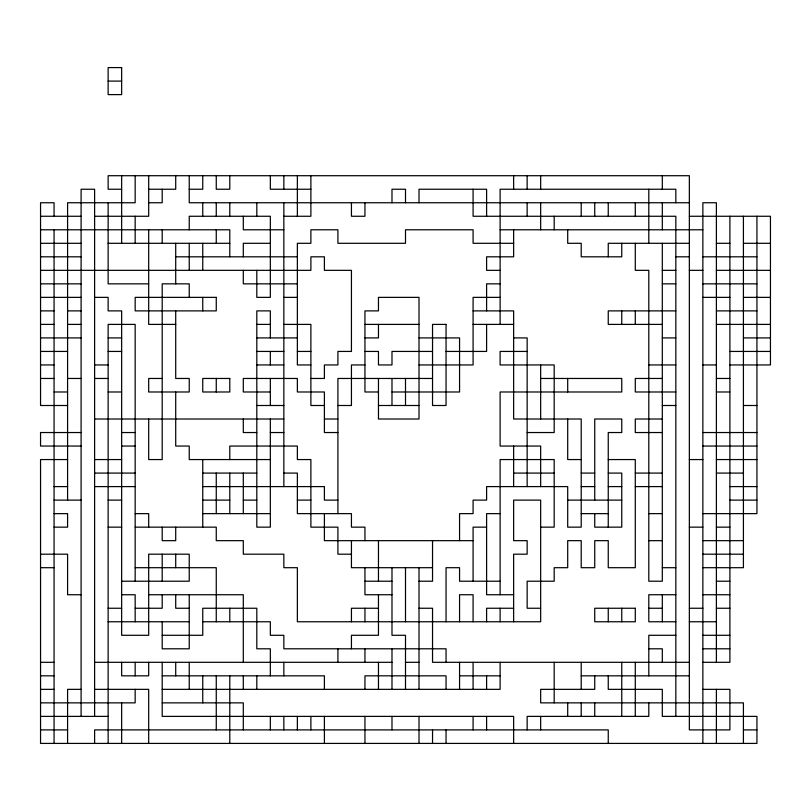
<?xml version="1.0" encoding="UTF-8"?>
<svg xmlns="http://www.w3.org/2000/svg" width="811" height="811" viewBox="0 0 811 811"><rect width="100%" height="100%" fill="white"/><g stroke="black" fill="none" stroke-linecap="round" stroke-linejoin="round"><path stroke-width="1.22" d="M108.137 81.1L121.65 81.1M121.65 189.237L108.137 189.237L108.137 175.713L689.35 175.713L689.35 729.9L729.9 729.9L729.9 689.35L702.863 689.35M148.687 189.237L175.713 189.237L175.713 175.713M189.237 189.237L202.75 189.237L202.75 175.713M310.887 189.237L270.337 189.237L270.337 175.713M148.687 202.75L162.2 202.75L162.2 189.237M689.35 202.75L189.237 202.75L189.237 175.713M40.55 216.263L81.1 216.263M94.613 216.263L148.687 216.263L148.687 175.713M283.85 216.263L310.887 216.263L310.887 175.713M689.35 216.263L770.45 216.263L770.45 364.95L729.9 364.95M40.55 229.787L229.787 229.787L229.787 256.813M283.85 229.787L243.3 229.787L243.3 216.263M500.113 229.787L702.863 229.787M40.55 243.3L81.1 243.3M108.137 243.3L229.787 243.3M270.337 243.3L243.3 243.3L243.3 256.813M513.637 243.3L473.087 243.3L473.087 229.787L405.5 229.787L405.5 243.3L337.913 243.3L337.913 229.787L310.887 229.787L310.887 243.3L297.363 243.3L297.363 364.95L310.887 364.95M689.35 243.3L608.25 243.3L608.25 256.813M716.387 243.3L729.9 243.3M743.413 243.3L770.45 243.3M40.55 256.813L81.1 256.813M175.713 256.813L297.363 256.813M675.837 256.813L689.35 256.813M702.863 256.813L756.937 256.813M40.55 270.337L310.887 270.337L310.887 256.813L324.4 256.813L324.4 270.337L351.437 270.337L351.437 351.437L337.913 351.437L337.913 364.95L324.4 364.95L324.4 378.463L310.887 378.463M500.113 270.337L486.6 270.337L486.6 256.813L513.637 256.813L513.637 229.787M662.313 270.337L675.837 270.337M689.35 270.337L702.863 270.337M716.387 270.337L770.45 270.337M40.55 283.85L81.1 283.85M148.687 283.85L108.137 283.85L108.137 202.75M297.363 283.85L243.3 283.85L243.3 270.337M500.113 283.85L486.6 283.85L486.6 310.887M662.313 283.85L675.837 283.85M702.863 283.85L756.937 283.85M40.55 297.363L81.1 297.363M94.613 297.363L108.137 297.363L108.137 310.887L121.65 310.887L121.65 635.287L148.687 635.287L148.687 554.187L189.237 554.187L189.237 581.213L121.65 581.213M283.85 297.363L297.363 297.363M500.113 297.363L473.087 297.363L473.087 364.95L419.013 364.95M702.863 297.363L729.9 297.363M743.413 297.363L770.45 297.363M40.55 310.887L54.063 310.887M67.587 310.887L81.1 310.887M473.087 310.887L513.637 310.887L513.637 419.013L581.213 419.013L581.213 527.15L567.7 527.15L567.7 486.6L486.6 486.6L486.6 500.113L473.087 500.113L473.087 513.637L459.563 513.637L459.563 540.663M675.837 310.887L608.25 310.887L608.25 324.4L662.313 324.4M716.387 310.887L756.937 310.887M40.55 324.4L54.063 324.4M67.587 324.4L81.1 324.4M175.713 324.4L148.687 324.4L148.687 229.787M256.813 324.4L270.337 324.4M283.85 324.4L310.887 324.4L310.887 405.5L324.4 405.5M364.95 324.4L419.013 324.4M473.087 324.4L513.637 324.4M716.387 324.4L770.45 324.4M40.55 337.913L81.1 337.913M108.137 337.913L121.65 337.913M256.813 337.913L297.363 337.913M364.95 337.913L378.463 337.913L378.463 324.4M419.013 337.913L459.563 337.913L459.563 391.987L391.987 391.987M513.637 337.913L527.15 337.913L527.15 486.6M662.313 337.913L675.837 337.913M743.413 337.913L770.45 337.913M40.55 351.437L67.587 351.437M108.137 351.437L121.65 351.437M256.813 351.437L283.85 351.437M297.363 351.437L310.887 351.437M364.95 351.437L378.463 351.437L378.463 364.95L391.987 364.95L391.987 351.437L432.537 351.437M446.05 351.437L486.6 351.437L486.6 324.4M527.15 351.437L500.113 351.437L500.113 364.95L554.187 364.95L554.187 432.537L527.15 432.537M729.9 351.437L770.45 351.437M40.55 364.95L54.063 364.95M94.613 364.95L108.137 364.95M256.813 364.95L283.85 364.95M364.95 364.95L351.437 364.95L351.437 405.5L337.913 405.5M648.8 364.95L675.837 364.95M702.863 364.95L716.387 364.95M40.55 378.463L54.063 378.463M67.587 378.463L81.1 378.463M94.613 378.463L108.137 378.463M162.2 378.463L148.687 378.463L148.687 391.987L189.237 391.987L189.237 378.463L175.713 378.463L175.713 310.887M432.537 378.463L337.913 378.463L337.913 513.637M540.663 378.463L621.763 378.463L621.763 391.987L500.113 391.987L500.113 446.05L540.663 446.05L540.663 486.6M662.313 378.463L635.287 378.463L635.287 391.987L675.837 391.987M716.387 378.463L729.9 378.463M54.063 391.987L67.587 391.987M108.137 391.987L121.65 391.987M270.337 391.987L243.3 391.987L243.3 378.463L297.363 378.463L297.363 391.987L324.4 391.987L324.4 432.537L337.913 432.537M378.463 391.987L364.95 391.987L364.95 310.887L378.463 310.887L378.463 297.363L419.013 297.363L419.013 419.013L378.463 419.013L378.463 378.463M716.387 391.987L729.9 391.987M67.587 405.5L40.55 405.5L40.55 202.75L54.063 202.75L54.063 216.263M256.813 405.5L283.85 405.5M378.463 405.5L419.013 405.5M662.313 405.5L675.837 405.5M743.413 405.5L756.937 405.5M94.613 419.013L283.85 419.013M324.4 419.013L337.913 419.013M662.313 419.013L635.287 419.013L635.287 432.537L662.313 432.537M81.1 432.537L40.55 432.537L40.55 446.05L81.1 446.05M121.65 432.537L135.163 432.537M256.813 432.537L243.3 432.537L243.3 419.013M270.337 432.537L283.85 432.537M702.863 432.537L756.937 432.537M121.65 446.05L135.163 446.05M702.863 446.05L756.937 446.05M67.587 459.563L40.55 459.563L40.55 743.413L756.937 743.413L756.937 716.387L662.313 716.387L662.313 689.35L608.25 689.35L608.25 675.837M94.613 459.563L121.65 459.563M270.337 459.563L189.237 459.563L189.237 446.05L175.713 446.05L175.713 391.987M581.213 459.563L567.7 459.563L567.7 419.013M608.25 459.563L635.287 459.563L635.287 567.7L608.25 567.7L608.25 540.663L594.737 540.663L594.737 567.7L581.213 567.7L581.213 540.663L567.7 540.663L567.7 567.7L554.187 567.7L554.187 581.213L527.15 581.213L527.15 608.25L540.663 608.25M689.35 459.563L702.863 459.563M716.387 459.563L756.937 459.563M94.613 473.087L135.163 473.087M202.75 473.087L256.813 473.087M283.85 473.087L297.363 473.087L297.363 513.637L351.437 513.637L351.437 527.15L364.95 527.15L364.95 540.663M513.637 473.087L554.187 473.087M581.213 473.087L594.737 473.087M608.25 473.087L621.763 473.087L621.763 527.15L594.737 527.15L594.737 513.637M635.287 473.087L662.313 473.087M716.387 473.087L743.413 473.087M54.063 486.6L67.587 486.6M94.613 486.6L135.163 486.6M202.75 486.6L324.4 486.6L324.4 500.113L337.913 500.113M581.213 486.6L594.737 486.6M608.25 486.6L621.763 486.6M635.287 486.6L662.313 486.6M729.9 486.6L756.937 486.6M54.063 500.113L81.1 500.113M108.137 500.113L121.65 500.113M202.75 500.113L229.787 500.113M243.3 500.113L256.813 500.113M297.363 500.113L310.887 500.113M567.7 500.113L621.763 500.113M729.9 500.113L756.937 500.113M54.063 513.637L67.587 513.637L67.587 527.15L54.063 527.15M135.163 513.637L148.687 513.637L148.687 527.15M202.75 513.637L270.337 513.637M500.113 513.637L486.6 513.637L486.6 594.737L513.637 594.737M581.213 513.637L608.25 513.637M648.8 513.637L662.313 513.637M702.863 513.637L756.937 513.637L756.937 216.263M108.137 527.15L121.65 527.15M135.163 527.15L216.263 527.15L216.263 540.663L243.3 540.663L243.3 554.187L283.85 554.187L283.85 567.7L297.363 567.7L297.363 621.763L540.663 621.763L540.663 500.113L513.637 500.113L513.637 540.663L527.15 540.663L527.15 554.187L513.637 554.187L513.637 621.763M486.6 527.15L473.087 527.15L473.087 581.213M540.663 527.15L554.187 527.15L554.187 459.563L500.113 459.563L500.113 594.737M689.35 527.15L702.863 527.15M716.387 527.15L729.9 527.15M473.087 540.663L324.4 540.663L324.4 513.637M648.8 540.663L662.313 540.663M702.863 540.663L743.413 540.663M40.55 554.187L67.587 554.187L67.587 594.737L81.1 594.737M351.437 554.187L337.913 554.187L337.913 527.15L310.887 527.15L310.887 459.563L297.363 459.563L297.363 446.05L229.787 446.05L229.787 459.563M702.863 554.187L743.413 554.187M40.55 567.7L54.063 567.7M135.163 567.7L216.263 567.7L216.263 621.763M432.537 567.7L351.437 567.7L351.437 540.663M662.313 567.7L675.837 567.7M702.863 567.7L743.413 567.7L743.413 216.263M364.95 581.213L391.987 581.213M419.013 581.213L432.537 581.213L432.537 540.663M500.113 581.213L459.563 581.213L459.563 567.7L446.05 567.7L446.05 621.763M716.387 581.213L729.9 581.213M121.65 594.737L135.163 594.737L135.163 621.763M148.687 594.737L243.3 594.737L243.3 662.313M391.987 594.737L364.95 594.737L364.95 567.7M675.837 594.737L648.8 594.737L648.8 621.763L675.837 621.763M702.863 594.737L729.9 594.737M108.137 608.25L121.65 608.25M135.163 608.25L162.2 608.25L162.2 594.737M189.237 608.25L175.713 608.25L175.713 594.737M378.463 608.25L351.437 608.25L351.437 621.763M419.013 608.25L432.537 608.25L432.537 662.313L689.35 662.313M513.637 608.25L486.6 608.25L486.6 621.763M648.8 608.25L662.313 608.25M689.35 608.25L702.863 608.25M716.387 608.25L729.9 608.25M108.137 621.763L189.237 621.763M202.75 621.763L270.337 621.763L270.337 635.287L283.85 635.287L283.85 648.8L446.05 648.8L446.05 662.313M689.35 621.763L716.387 621.763M162.2 635.287L202.75 635.287L202.75 608.25L256.813 608.25L256.813 648.8L270.337 648.8L270.337 675.837M675.837 635.287L648.8 635.287L648.8 675.837M702.863 635.287L729.9 635.287M648.8 648.8L662.313 648.8L662.313 662.313M702.863 648.8L729.9 648.8M40.55 662.313L54.063 662.313M94.613 662.313L391.987 662.313M405.5 662.313L419.013 662.313M702.863 662.313L729.9 662.313L729.9 216.263M40.55 675.837L54.063 675.837M162.2 675.837L324.4 675.837L324.4 689.35M459.563 675.837L500.113 675.837M581.213 675.837L689.35 675.837M40.55 689.35L54.063 689.35M81.1 689.35L67.587 689.35L67.587 743.413M94.613 689.35L148.687 689.35L148.687 743.413M162.2 689.35L500.113 689.35L500.113 662.313M40.55 702.863L135.163 702.863L135.163 689.35M162.2 702.863L243.3 702.863L243.3 729.9M40.55 716.387L108.137 716.387M40.55 729.9L67.587 729.9M743.413 729.9L756.937 729.9M743.413 743.413L743.413 702.863L540.663 702.863L540.663 689.35L594.737 689.35L594.737 675.837M716.387 662.313L716.387 202.75L702.863 202.75L702.863 743.413M716.387 689.35L716.387 743.413M675.837 202.75L675.837 189.237L500.113 189.237L500.113 324.4M675.837 716.387L675.837 216.263L473.087 216.263L473.087 189.237M662.313 175.713L662.313 189.237M662.313 202.75L662.313 229.787M662.313 243.3L662.313 581.213L648.8 581.213L648.8 270.337L635.287 270.337L635.287 243.3M662.313 594.737L662.313 621.763M648.8 189.237L648.8 243.3M648.8 702.863L648.8 716.387L527.15 716.387L527.15 729.9M635.287 202.75L635.287 216.263M635.287 310.887L635.287 324.4M635.287 662.313L635.287 716.387M621.763 243.3L621.763 256.813L581.213 256.813L581.213 243.3L567.7 243.3L567.7 229.787M621.763 310.887L621.763 324.4M621.763 608.25L621.763 621.763M621.763 662.313L621.763 716.387M608.25 202.75L608.25 216.263M608.25 527.15L608.25 432.537L621.763 432.537L621.763 419.013L594.737 419.013L594.737 500.113M608.25 608.25L608.25 621.763M608.25 743.413L608.25 729.9L94.613 729.9L94.613 743.413M594.737 202.75L594.737 216.263M594.737 702.863L594.737 716.387M581.213 202.75L581.213 216.263M581.213 662.313L581.213 689.35M581.213 702.863L581.213 716.387M567.7 378.463L567.7 391.987M567.7 702.863L567.7 716.387M554.187 216.263L554.187 229.787M554.187 662.313L554.187 702.863M540.663 175.713L540.663 189.237M540.663 202.75L540.663 229.787M540.663 364.95L540.663 419.013M540.663 716.387L540.663 729.9M527.15 175.713L527.15 189.237M527.15 202.75L527.15 216.263M513.637 175.713L513.637 189.237M513.637 446.05L513.637 486.6M513.637 743.413L513.637 716.387L162.2 716.387L162.2 662.313M500.113 608.25L500.113 621.763M486.6 216.263L486.6 189.237L419.013 189.237L419.013 202.75M486.6 675.837L486.6 689.35M486.6 716.387L486.6 729.9M473.087 621.763L473.087 594.737L459.563 594.737L459.563 621.763M473.087 662.313L473.087 689.35M473.087 716.387L473.087 729.9M459.563 662.313L459.563 689.35M446.05 689.35L446.05 675.837L364.95 675.837L364.95 689.35M446.05 729.9L446.05 743.413M432.537 729.9L432.537 743.413M419.013 567.7L419.013 689.35M419.013 716.387L419.013 743.413M405.5 202.75L405.5 189.237L391.987 189.237L391.987 202.75M405.5 378.463L405.5 405.5M405.5 567.7L405.5 621.763M405.5 689.35L405.5 635.287L391.987 635.287L391.987 567.7M391.987 378.463L391.987 405.5M391.987 648.8L391.987 689.35M391.987 716.387L391.987 729.9M378.463 540.663L378.463 581.213M378.463 594.737L378.463 635.287L351.437 635.287L351.437 648.8M378.463 662.313L378.463 689.35M364.95 202.75L364.95 216.263L351.437 216.263L351.437 202.75M364.95 608.25L364.95 621.763M364.95 648.8L364.95 662.313M364.95 716.387L364.95 743.413M337.913 648.8L337.913 662.313M324.4 716.387L324.4 743.413M310.887 716.387L310.887 729.9M297.363 175.713L297.363 216.263M297.363 716.387L297.363 729.9M283.85 175.713L283.85 189.237M283.85 202.75L283.85 486.6M283.85 662.313L283.85 675.837M283.85 716.387L283.85 729.9M270.337 337.913L270.337 310.887L256.813 310.887L256.813 527.15L270.337 527.15L270.337 419.013M270.337 351.437L270.337 364.95M270.337 378.463L270.337 405.5M270.337 716.387L270.337 729.9M256.813 202.75L256.813 216.263M256.813 270.337L256.813 297.363L270.337 297.363L270.337 216.263L189.237 216.263L189.237 229.787M256.813 675.837L256.813 689.35M243.3 473.087L243.3 513.637M243.3 675.837L243.3 689.35M229.787 175.713L229.787 189.237L216.263 189.237L216.263 175.713M229.787 202.75L229.787 216.263M229.787 473.087L229.787 513.637M229.787 608.25L229.787 621.763M229.787 675.837L229.787 743.413M216.263 202.75L216.263 216.263M216.263 229.787L216.263 243.3M216.263 378.463L216.263 391.987M216.263 473.087L216.263 513.637M216.263 675.837L216.263 729.9M202.75 202.75L202.75 216.263M202.75 243.3L202.75 270.337M202.75 297.363L202.75 310.887M202.75 459.563L202.75 527.15M202.75 675.837L202.75 702.863M189.237 243.3L189.237 270.337M189.237 297.363L189.237 283.85L162.2 283.85L162.2 459.563L148.687 459.563L148.687 419.013M189.237 594.737L189.237 648.8L162.2 648.8L162.2 621.763M189.237 662.313L189.237 689.35M175.713 243.3L175.713 283.85M175.713 527.15L175.713 540.663L162.2 540.663L162.2 527.15M175.713 554.187L175.713 567.7M175.713 662.313L175.713 675.837M162.2 229.787L162.2 243.3M162.2 554.187L162.2 581.213M148.687 662.313L148.687 675.837L121.65 675.837L121.65 662.313M135.163 175.713L135.163 202.75L67.587 202.75L67.587 500.113M135.163 216.263L135.163 243.3M135.163 581.213L135.163 324.4L108.137 324.4L108.137 743.413M135.163 662.313L135.163 675.837M121.65 175.713L121.65 243.3M121.65 702.863L121.65 743.413M94.613 716.387L94.613 189.237L81.1 189.237L81.1 716.387M54.063 229.787L54.063 743.413M121.65 67.587L108.137 67.587L108.137 94.613L121.65 94.613L121.65 67.587M216.263 297.363L135.163 297.363L135.163 310.887L216.263 310.887L216.263 297.363M446.05 324.4L432.537 324.4L432.537 405.5L446.05 405.5L446.05 324.4M229.787 378.463L202.75 378.463L202.75 391.987L229.787 391.987L229.787 378.463M635.287 608.25L594.737 608.25L594.737 621.763L635.287 621.763L635.287 608.25"/></g></svg>
